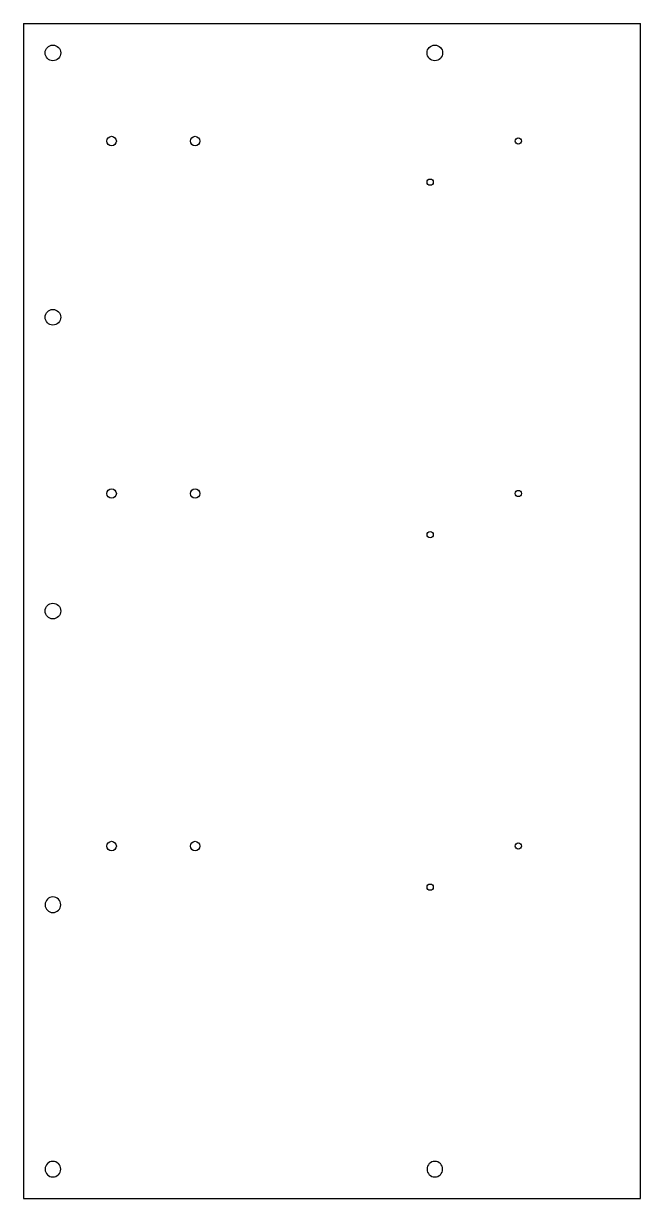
# Model space of a CAD drawing. Extents: x 0.4 to 10.9, y 2.1 to 22.1.
import ezdxf

# ---------------------------------------------------------------- set-up
doc = ezdxf.new("R2010")
doc.units = 0
doc.header["$LTSCALE"] = 0.5
doc.header["$MEASUREMENT"] = 0
doc.layers.add('VISIBLE', color=7, linetype='CONTINUOUS')

msp = doc.modelspace()

# ---------------------------------------------------------------- linework, layer by layer
at = {"layer": 'VISIBLE'}
for p, q in [((0.388, 22.091), (10.888, 22.091)), ((0.388, 22.091), (0.388, 2.091)), ((10.888, 2.091), (10.888, 22.091)), ((0.388, 2.091), (10.888, 2.091))]:
    msp.add_line(p, q, dxfattribs=at)
for centre, radius in [((0.888, 21.591), 0.133), ((7.388, 21.591), 0.133), ((1.888, 20.091), 0.08), ((3.308, 20.091), 0.08), ((8.808, 20.091), 0.0532), ((7.308, 19.391), 0.0532), ((0.888, 17.091), 0.133), ((1.888, 14.091), 0.08), ((3.308, 14.091), 0.08), ((8.808, 14.091), 0.0532), ((7.308, 13.391), 0.0532), ((0.888, 12.091), 0.133), ((1.888, 8.091), 0.08), ((3.308, 8.091), 0.08), ((8.808, 8.091), 0.0532), ((7.308, 7.391), 0.0532)]:
    msp.add_circle(centre, radius, dxfattribs=at)
at = {"layer": 'VISIBLE', "extrusion": (0, 2.44929e-16, -1)}
for centre in [(-0.888, 7.091), (-0.888, 2.591), (-7.388, 2.591)]:
    msp.add_circle(centre, 0.133, dxfattribs=at)

doc.saveas('drawing.dxf')
